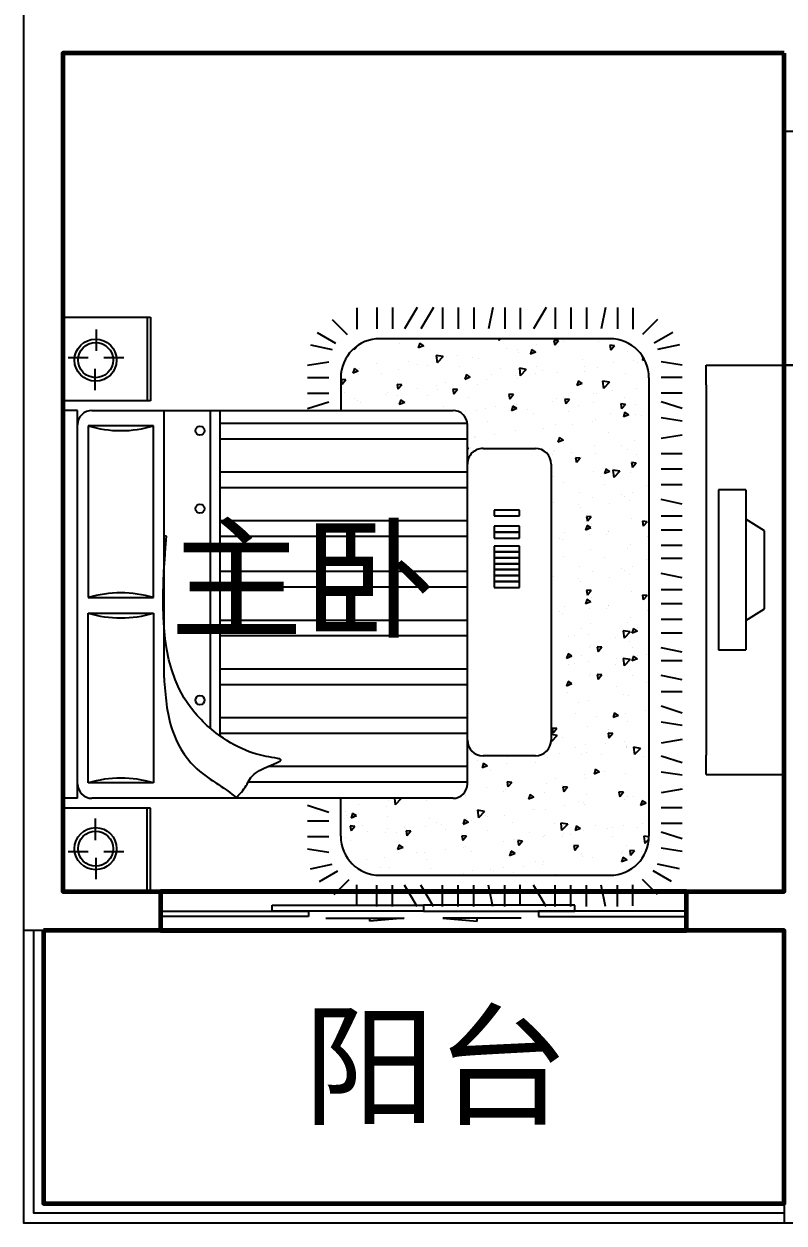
# Model space of a CAD drawing. Extents: x -542146 to -509546, y -936150 to -920950.
# Drawn here: x -542146 to -538246, y -936150 to -930000 of the extents above; entities that cross this region are included whole.
import ezdxf

# ---------------------------------------------------------------- set-up
doc = ezdxf.new("R2010")
doc.units = 0
doc.header["$LTSCALE"] = 1000
doc.header["$MEASUREMENT"] = 0
doc.linetypes.add('DASH', pattern=[0.35, 0.25, -0.1])
doc.layers.get('0').update_dxf_attribs({"linetype": 'CONTINUOUS'})
for name, color, linetype in [('FURN', 8, 'CONTINUOUS'), ('STAIR', 3, 'CONTINUOUS'), ('WALL', 2, 'CONTINUOUS'), ('WINDOW', 4, 'CONTINUOUS'), ('房间名称标注', 255, 'CONTINUOUS')]:
    doc.layers.add(name, color=color, linetype=linetype)
for name, color, linetype, lineweight in [('GT_卧室', 1, 'CONTINUOUS', 60), ('GT_门', 245, 'CONTINUOUS', 60), ('GT_阳台', 6, 'CONTINUOUS', 60)]:
    doc.layers.add(name, color=color, linetype=linetype, lineweight=lineweight)
doc.styles.add('-黑体', font='simhei.ttf', dxfattribs={"width": 0.8})

# ---------------------------------------------------------------- blocks, each defined once
blk = doc.blocks.new('A$C243B017E')
at = {"layer": 'FURN'}
for p, q in [((253.1, 3069.7), (253.1, 2960.6)), ((331.7, 3072.1), (331.7, 2963)), ((393.3, 3072.1), (416.1, 2963)), ((491.7, 3072.1), (491.7, 2963)), ((571.7, 3072.1), (571.7, 2963)), ((651.7, 3072.1), (651.7, 2963)), ((698, 3072.1), (763.5, 2963)), ((831.5, 3069.7), (831.5, 2960.6)), ((910.1, 3072.1), (910.1, 2963)), ((971.7, 3072.1), (994.5, 2963)), ((1070.1, 3072.1), (1070.1, 2963)), ((1150.1, 3072.1), (1150.1, 2963)), ((1230.1, 3072.1), (1230.1, 2963)), ((1276.4, 3072.1), (1341.8, 2963)), ((1360.6, 3072.1), (1426.1, 2963)), ((1487.2, 3072.1), (1487.2, 2963)), ((1567.2, 3072.1), (1567.2, 2963)), ((1670.4, 3069.7), (1670.4, 2960.6)), ((126.7, 3010.5), (203.8, 2933.4)), ((1787, 3010.5), (1709.9, 2933.4)), ((3178, 2995.8), (2728, 2995.8)), ((2728, 2995.8), (2728, 2567.5)), ((2746.5, 2995.8), (2746.5, 2567.5)), ((3178, 2567.5), (3178, 2995.8)), ((55.8, 2943.6), (150.3, 2889.1)), ((1552.4, 2912.1), (371.2, 2912.1)), ((650.4, 2906.4), (650.4, 2906.4)), ((863.9, 2897.4), (863.9, 2897.4)), ((1125.2, 2901), (1125.2, 2901)), ((1861.9, 2943.6), (1767.5, 2889.1)), ((3007.9, 2932.7), (3007.9, 2822.7)), ((15.2, 2879.9), (127.4, 2856)), ((283.4, 2833.2), (311.5, 2843.9)), ((283.4, 2833.2), (303.3, 2819.8)), ((303.3, 2819.7), (311.4, 2843.9)), ((712.1, 2842.8), (712.1, 2842.8)), ((715.3, 2855.7), (715.3, 2855.7)), ((752.2, 2840.3), (752.2, 2840.3)), ((815.4, 2868.9), (815.4, 2868.9)), ((919.8, 2872.8), (919.8, 2872.8)), ((966.9, 2888.8), (966.9, 2888.8)), ((985.5, 2880.4), (985.5, 2880.4)), ((1077.4, 2888.4), (1077.4, 2888.4)), ((1290.9, 2879.4), (1290.9, 2879.4)), ((1314.6, 2832.6), (1314.6, 2832.6)), ((1504.5, 2870.3), (1504.5, 2870.3)), ((1547.8, 2872.6), (1547.8, 2872.6)), ((1618.5, 2830.7), (1618.5, 2830.7)), ((1908.3, 2879.9), (1796.2, 2856)), ((0, 2789.5), (109.1, 2772.6)), ((211, 2789.3), (211, 2789.3)), ((246, 2786.9), (265.3, 2809.9)), ((246, 2786.9), (269.9, 2784.8)), ((269.9, 2784.8), (265.3, 2809.9)), ((304.7, 2789), (304.7, 2789)), ((311.1, 2802.5), (311.1, 2802.5)), ((462.6, 2822.5), (462.6, 2822.5)), ((510, 2817.2), (510, 2817.2)), ((518.9, 2800.3), (518.9, 2800.3)), ((532.9, 2761.8), (552.2, 2784.8)), ((556.8, 2759.7), (552.2, 2784.8)), ((858.3, 2801.2), (886.3, 2811.9)), ((858.3, 2801.2), (878.2, 2787.7)), ((878.2, 2787.7), (886.3, 2811.9)), ((1081.3, 2792.6), (1081.3, 2792.6)), ((1120.3, 2767.8), (1120.3, 2767.8)), ((1214.4, 2777.5), (1214.4, 2777.5)), ((1322.4, 2793.4), (1322.4, 2793.4)), ((1365.9, 2797.5), (1365.9, 2797.5)), ((1433.1, 2769.1), (1461.2, 2779.9)), ((1433.1, 2769.1), (1453, 2755.7)), ((1453, 2755.7), (1461.1, 2779.8)), ((1530.1, 2823.4), (1530.1, 2823.4)), ((1923.5, 2776.8), (1814.5, 2793.7)), ((2969, 2789.9), (2866.2, 2789.9)), ((3150.6, 2789.9), (3047.8, 2789.9)), ((0, 2726), (109.1, 2690.6)), ((171.2, 2715.4), (196.9, 2711.4)), ((171.2, 360), (171.2, 2712.1)), ((171.8, 2727.8), (192.5, 2749.4)), ((196.9, 2711.4), (192.5, 2749.3)), ((285.6, 2760.3), (285.6, 2760.3)), ((358.9, 2711), (358.9, 2711)), ((532.9, 2761.8), (556.8, 2759.7)), ((614.7, 2712.5), (614.7, 2712.5)), ((707.2, 2709.7), (707.2, 2709.7)), ((710.2, 2711.1), (710.2, 2711.1)), ((819.8, 2736.7), (839.1, 2759.7)), ((819.8, 2736.7), (843.8, 2734.6)), ((843.7, 2734.6), (839.1, 2759.6)), ((848, 2752.5), (848, 2752.5)), ((861.7, 2731.1), (861.7, 2731.1)), ((915, 2739.6), (915, 2739.6)), ((1106.7, 2711.6), (1126, 2734.6)), ((1106.7, 2711.6), (1130.7, 2709.5)), ((1114.3, 2764.3), (1114.3, 2764.3)), ((1130.6, 2709.5), (1126, 2734.5)), ((1393.7, 2686.5), (1412.9, 2709.5)), ((1417.5, 2684.4), (1412.9, 2709.4)), ((1700.6, 2732.7), (1700.6, 2732.7)), ((1730.6, 2718.4), (1730.6, 2718.4)), ((1752.4, 2712.1), (1752.4, 2517.5)), ((1923.5, 2713.2), (1814.5, 2713.2)), ((3013.5, 2621.5), (3013.5, 2731.5)), ((0, 2646), (109.1, 2646)), ((205.9, 2644.7), (205.9, 2644.7)), ((229.7, 2666.3), (229.7, 2666.3)), ((299.8, 2655.9), (299.8, 2655.9)), ((357.4, 2664.7), (357.4, 2664.7)), ((381.5, 2672.4), (381.5, 2672.4)), ((443.3, 2657.3), (443.3, 2657.3)), ((505.2, 2684.1), (505.2, 2684.1)), ((522.2, 2672.1), (550.2, 2682.9)), ((522.2, 2672.1), (542.1, 2658.7)), ((542.1, 2658.7), (550.2, 2682.9)), ((572.5, 2702), (572.5, 2702)), ((588.2, 2650.7), (619.4, 2683.2)), ((588.2, 2650.7), (623.8, 2645.2)), ((610, 2697.9), (610, 2697.9)), ((623.8, 2645.2), (619.4, 2683.1)), ((656.8, 2648.3), (656.8, 2648.3)), ((786, 2693), (786, 2693)), ((999.5, 2684), (999.5, 2684)), ((1097.1, 2640.1), (1125.1, 2650.9)), ((1116.9, 2626.6), (1125, 2650.8)), ((1213.1, 2675), (1213.1, 2675)), ((1234.1, 2652.6), (1234.1, 2652.6)), ((1317.5, 2660.3), (1317.5, 2660.3)), ((1393.7, 2686.5), (1417.6, 2684.4)), ((1426.6, 2665.9), (1426.6, 2665.9)), ((1467.3, 2692.6), (1467.3, 2692.6)), ((1513.3, 2673), (1513.3, 2673)), ((1525.3, 2690.3), (1525.3, 2690.3)), ((1613.4, 2686.1), (1613.4, 2686.1)), ((1640.1, 2656.9), (1640.1, 2656.9)), ((1680.6, 2661.4), (1699.8, 2684.4)), ((1680.6, 2661.4), (1704.5, 2659.3)), ((1704.4, 2659.3), (1699.8, 2684.3)), ((870.3, 2639.3), (870.3, 2639.3)), ((910.1, 2606.5), (910.1, 2606.5)), ((1000.8, 2612.5), (1000.8, 2612.5)), ((1009, 2606.6), (1009, 2606.6)), ((1015.1, 2584.5), (1046.3, 2617)), ((1015.1, 2584.5), (1050.7, 2579)), ((1050.7, 2578.9), (1046.3, 2616.9)), ((1083.9, 2630.2), (1083.9, 2630.2)), ((1097.1, 2640.1), (1117, 2626.7)), ((1109.2, 2619.7), (1109.2, 2619.7)), ((1115.5, 2634.7), (1115.5, 2634.7)), ((1260.7, 2639.7), (1260.7, 2639.7)), ((1297.4, 2621.2), (1297.4, 2621.2)), ((1510.9, 2612.2), (1510.9, 2612.2)), ((1671.9, 2608.1), (1699.9, 2618.8)), ((1671.9, 2608.1), (1691.8, 2594.7)), ((1691.8, 2594.6), (1699.9, 2618.8)), ((1724.5, 2603.2), (1724.5, 2603.2)), ((1725.8, 2585.3), (1725.8, 2585.3)), ((1923.5, 2633.2), (1814.5, 2633.2)), ((1923.5, 2553.2), (1814.5, 2588.6)), ((0, 2566), (109.1, 2566)), ((186.1, 2543.1), (214.1, 2553.9)), ((186.1, 2543.1), (206, 2529.7)), ((206, 2529.7), (214.1, 2553.8)), ((294.9, 2522.7), (294.9, 2522.7)), ((500.3, 2550.9), (500.3, 2550.9)), ((504.8, 2540.2), (504.8, 2540.2)), ((534.2, 2532.4), (534.2, 2532.4)), ((604.9, 2553.4), (604.9, 2553.4)), ((702.3, 2576.5), (702.3, 2576.5)), ((756.4, 2573.3), (756.4, 2573.3)), ((761, 2511.1), (789, 2521.8)), ((767.5, 2572.5), (767.5, 2572.5)), ((780.8, 2497.6), (788.9, 2521.8)), ((1312.7, 2527.1), (1312.7, 2527.1)), ((1442, 2518.3), (1473.2, 2550.8)), ((1477, 2517.5), (1473.2, 2550.7)), ((1508.2, 2528.4), (1508.2, 2528.4)), ((1520.4, 2557.1), (1520.4, 2557.1)), ((1659.7, 2548.3), (1659.7, 2548.3)), ((2728, 2567.5), (3178, 2567.5)), ((0, 2471.2), (109.1, 2489.1)), ((252.2, 2506.9), (252.2, 2506.9)), ((279.4, 2507.7), (279.4, 2507.7)), ((301, 2492.4), (301, 2492.4)), ((301.5, 2486), (320.8, 2509)), ((301.5, 2486), (325.4, 2483.9)), ((325.4, 2483.9), (320.8, 2509)), ((492.9, 2498.7), (492.9, 2498.7)), ((588.4, 2460.9), (607.7, 2483.9)), ((588.4, 2460.9), (612.4, 2458.8)), ((612.3, 2458.8), (607.7, 2483.9)), ((706.4, 2489.7), (706.4, 2489.7)), ((761, 2511.1), (780.9, 2497.7)), ((905.2, 2473.3), (905.2, 2473.3)), ((919.9, 2480.7), (919.9, 2480.7)), ((1004, 2462), (1004, 2462)), ((1110.6, 2501.5), (1110.6, 2501.5)), ((1176.5, 2517.5), (3029.1, 2517.5)), ((1442, 2518.3), (1447.2, 2517.5)), ((3103, 2517.5), (3103, 528.1)), ((3103, 2517.5), (3178, 2517.5)), ((3178, 2517.5), (3178, 528.1)), ((0, 2399.4), (109.1, 2382.5)), ((495.4, 2417.7), (495.4, 2417.7)), ((651.2, 2415.5), (651.2, 2415.5)), ((697.5, 2443.3), (697.5, 2443.3)), ((875.3, 2435.8), (894.6, 2458.8)), ((875.3, 2435.8), (899.3, 2433.7)), ((899.2, 2433.7), (894.6, 2458.8)), ((903.8, 2448.8), (903.8, 2448.8)), ((1102.6, 2443.5), (1102.6, 602.1)), ((1102.6, 2434.6), (2227.8, 2434.6)), ((2713.6, 2438.5), (3048.7, 2438.5)), ((2713.6, 1567.5), (2713.6, 2438.5)), ((3048.7, 2438.5), (3048.7, 1567.5)), ((290.1, 2389.6), (290.1, 2389.6)), ((399.6, 2382.4), (399.6, 2382.4)), ((424.9, 2382.1), (452.9, 2392.8)), ((424.9, 2382.1), (444.8, 2368.7)), ((444.7, 2368.6), (452.9, 2392.8)), ((499.7, 2395.6), (499.7, 2395.6)), ((900.4, 2340.2), (900.4, 2340.2)), ((984.3, 2373.9), (984.3, 2373.9)), ((999.7, 2350.1), (1027.7, 2360.8)), ((999.7, 2350.1), (1019.6, 2336.6)), ((1019.6, 2336.6), (1027.7, 2360.8)), ((1102.6, 2354.6), (2126.1, 2354.6)), ((0, 2335.9), (109.1, 2300.5)), ((201.5, 2303.3), (201.5, 2303.3)), ((214.4, 2261.1), (245.5, 2293.5)), ((249.9, 2255.5), (245.5, 2293.5)), ((415, 2294.3), (415, 2294.3)), ((490.6, 2284.6), (490.6, 2284.6)), ((517.7, 2293.8), (517.7, 2293.8)), ((628.5, 2285.3), (628.5, 2285.3)), ((692.6, 2310.2), (692.6, 2310.2)), ((751, 2333.8), (751, 2333.8)), ((753.3, 2299.2), (1022.6, 2299.2)), ((898.7, 2304.2), (898.7, 2304.2)), ((1050.2, 2324.2), (1050.2, 2324.2)), ((1080.1, 2286), (1080.1, 2286)), ((0, 2216.2), (109.1, 2234.1)), ((214.4, 2261.1), (249.9, 2255.5)), ((284.4, 2253.7), (284.4, 2253.7)), ((285.2, 2256.4), (285.2, 2256.4)), ((285.8, 2249.6), (285.8, 2249.6)), ((294.3, 2224.7), (294.3, 2224.7)), ((394.5, 2237.8), (394.5, 2237.8)), ((499.3, 2240.6), (499.3, 2240.6)), ((546, 2257.8), (546, 2257.8)), ((641.3, 2194.8), (672.4, 2227.3)), ((663.6, 2221), (673.5, 2224.8)), ((663.6, 2221), (673.3, 2214.6)), ((673.3, 2219.8), (672.4, 2227.3)), ((673.3, 802.8), (673.3, 2219.2)), ((357, 2185.2), (376.3, 2208.1)), ((357, 2185.2), (380.9, 2183.1)), ((380.9, 2183), (376.3, 2208.1)), ((380.3, 2165.9), (380.3, 2165.9)), ((613.6, 2206), (613.6, 2206)), ((641.3, 2194.8), (673.3, 2189.9)), ((643.9, 2160.1), (663.2, 2183)), ((643.9, 2160.1), (667.9, 2158)), ((667.8, 2157.9), (663.2, 2183)), ((1102.6, 2184.6), (2370.6, 2184.6)), ((2370.6, 2198.5), (2370.6, 528.1)), ((2420.6, 2160.7), (2420.6, 528.1)), ((0, 2144.5), (109.1, 2127.5)), ((280.3, 2123.3), (280.3, 2123.3)), ((327.6, 2092), (355.6, 2102.8)), ((327.6, 2092), (347.5, 2078.6)), ((347.4, 2078.6), (355.5, 2102.7)), ((440.7, 2100), (440.7, 2100)), ((485.7, 2151.4), (485.7, 2151.4)), ((1102.6, 2104.6), (2370.6, 2104.6)), ((0, 2080.9), (109.1, 2045.5)), ((189.1, 2066.9), (189.1, 2066.9)), ((289.3, 2080.1), (289.3, 2080.1)), ((335.4, 2091), (335.4, 2091)), ((548.9, 2082), (548.9, 2082)), ((0, 1971.5), (109.1, 1971.5)), ((275.5, 1990.1), (275.5, 1990.1)), ((299.8, 1985.9), (299.8, 1985.9)), ((480.8, 2018.3), (480.8, 2018.3)), ((533.1, 2025.9), (533.1, 2025.9)), ((588.1, 1975.5), (588.1, 1975.5)), ((0, 1909.9), (109.1, 1887.1)), ((184, 1922.3), (184, 1922.3)), ((335.5, 1942.2), (335.5, 1942.2)), ((412.5, 1884.3), (431.8, 1907.3)), ((436.4, 1882.1), (431.8, 1907.2)), ((566.3, 1931), (594.3, 1941.7)), ((566.3, 1931), (586.2, 1917.6)), ((586.2, 1917.5), (594.3, 1941.7)), ((1102.6, 1934.6), (2370.6, 1934.6)), ((257.5, 1886.6), (257.5, 1886.6)), ((270.6, 1856.9), (270.6, 1856.9)), ((412.5, 1884.3), (436.4, 1882.2)), ((471, 1877.6), (471, 1877.6)), ((476, 1885.1), (476, 1885.1)), ((1102.6, 1854.6), (2370.6, 1854.6)), ((2659.2, 1900.1), (2659.2, 528.1)), ((0, 1811.5), (109.1, 1811.5)), ((230.2, 1802), (258.2, 1812.7)), ((230.2, 1802), (250.1, 1788.5)), ((230.3, 1784.5), (230.3, 1784.5)), ((250.1, 1788.5), (258.2, 1812.7)), ((267.4, 1805.2), (298.6, 1837.7)), ((267.4, 1805.2), (303, 1799.7)), ((302.9, 1799.6), (298.5, 1837.6)), ((335.5, 1800.4), (335.5, 1800.4)), ((341.9, 1832.8), (341.9, 1832.8)), ((482.9, 1817.7), (482.9, 1817.7)), ((516.5, 1787.3), (516.5, 1787.3)), ((555.4, 1823.8), (555.4, 1823.8)), ((566.3, 1789.1), (594.3, 1799.8)), ((566.3, 1789.1), (586.2, 1775.7)), ((583, 1830.9), (583, 1830.9)), ((586.2, 1775.6), (594.3, 1799.8)), ((0, 1768), (109.1, 1745.2)), ((184, 1780.4), (184, 1780.4)), ((257.5, 1744.7), (257.5, 1744.7)), ((412.5, 1742.4), (431.8, 1765.4)), ((412.5, 1742.4), (436.4, 1740.3)), ((436.4, 1740.3), (431.8, 1765.3)), ((471, 1735.7), (471, 1735.7)), ((476, 1743.2), (476, 1743.2)), ((673.2, 1777.6), (673.2, 1777.6)), ((0, 1669.6), (109.1, 1669.6)), ((230.2, 1660.1), (258.2, 1670.8)), ((250.1, 1646.6), (258.2, 1670.8)), ((267.4, 1663.3), (298.6, 1695.8)), ((267.4, 1663.3), (303, 1657.8)), ((270.6, 1715), (270.6, 1715)), ((302.9, 1657.8), (298.5, 1695.7)), ((341.9, 1691), (341.9, 1691)), ((482.9, 1675.8), (482.9, 1675.8)), ((555.4, 1681.9), (555.4, 1681.9)), ((583, 1689), (583, 1689)), ((1102.6, 1684.6), (2370.6, 1684.6)), ((0, 1599.9), (109.1, 1599.9)), ((230.2, 1660.1), (250.1, 1646.6)), ((230.3, 1642.6), (230.3, 1642.6)), ((283.3, 1615.6), (283.3, 1615.6)), ((471.1, 1620.3), (471.1, 1620.3)), ((516.5, 1645.4), (516.5, 1645.4)), ((673.2, 1635.7), (673.2, 1635.7)), ((1102.6, 1604.6), (2370.6, 1604.6)), ((177.9, 1551.6), (177.9, 1551.6)), ((265.7, 1592.2), (265.7, 1592.2)), ((391.5, 1542.6), (391.5, 1542.6)), ((477.8, 1541.6), (477.8, 1541.6)), ((612.4, 1567.8), (612.4, 1567.8)), ((629.3, 1561.5), (629.3, 1561.5)), ((3048.7, 1567.5), (2713.6, 1567.5)), ((0, 1519.9), (109.1, 1519.9)), ((181.1, 1476.9), (200.4, 1499.9)), ((181.1, 1476.9), (205, 1474.8)), ((205, 1474.8), (200.4, 1499.8)), ((377.7, 1528.4), (377.7, 1528.4)), ((379.1, 1527.8), (379.1, 1527.8)), ((466.3, 1487.2), (466.3, 1487.2)), ((469, 1509.3), (497, 1520.1)), ((469, 1509.3), (488.9, 1495.9)), ((488.9, 1495.8), (497, 1520)), ((605, 1533.6), (605, 1533.6)), ((668.3, 1512.8), (668.3, 1512.8)), ((2713.6, 1488.1), (2713.6, 607.1)), ((3048.7, 1488.1), (2713.6, 1488.1)), ((3048.7, 607.1), (3048.7, 1488.1)), ((0, 1448.2), (109.1, 1448.2)), ((260.9, 1459), (260.9, 1459)), ((468, 1451.8), (487.3, 1474.8)), ((468, 1451.8), (491.9, 1449.7)), ((491.9, 1449.7), (487.3, 1474.7)), ((836.2, 1435.3), (836.2, 1405)), ((965.9, 1435.3), (836.2, 1435.3)), ((965.9, 1405), (965.9, 1435.3)), ((1102.6, 1434.6), (2370.6, 1434.6)), ((0, 1386.7), (109.1, 1363.8)), ((272.5, 1370.6), (272.5, 1370.6)), ((372.6, 1383.8), (372.6, 1383.8)), ((461.4, 1354), (461.4, 1354)), ((524.1, 1403.7), (524.1, 1403.7)), ((531.9, 1387.8), (531.9, 1387.8)), ((663.4, 1379.6), (663.4, 1379.6)), ((836.2, 1405), (836.2, 1374.8)), ((965.9, 1405), (836.2, 1405)), ((836.2, 1405), (965.9, 1405)), ((836.2, 1374.8), (836.2, 1344.5)), ((836.2, 1374.8), (965.9, 1374.8)), ((965.9, 1374.8), (836.2, 1374.8)), ((965.9, 1374.8), (965.9, 1405)), ((965.9, 1344.5), (965.9, 1374.8)), ((1102.6, 1354.6), (2370.6, 1354.6)), ((184.4, 1293.5), (184.4, 1293.5)), ((256, 1325.9), (256, 1325.9)), ((298.6, 1347.8), (298.6, 1347.8)), ((313.6, 1338.2), (313.6, 1338.2)), ((527.1, 1329.2), (527.1, 1329.2)), ((836.2, 1344.5), (836.2, 1314.2)), ((965.9, 1344.5), (836.2, 1344.5)), ((836.2, 1344.5), (965.9, 1344.5)), ((836.2, 1314.2), (836.2, 1283.9)), ((965.9, 1314.2), (836.2, 1314.2)), ((836.2, 1314.2), (965.9, 1314.2)), ((965.9, 1314.2), (965.9, 1344.5)), ((965.9, 1283.9), (965.9, 1314.2)), ((0, 1288.2), (109.1, 1288.2)), ((283.3, 1237.2), (283.3, 1237.2)), ((397.9, 1284.5), (397.9, 1284.5)), ((471.1, 1241.9), (471.1, 1241.9)), ((611.4, 1275.5), (611.4, 1275.5)), ((671.5, 1279.2), (671.5, 1279.2)), ((836.2, 1283.9), (836.2, 1253.6)), ((965.9, 1283.9), (836.2, 1283.9)), ((836.2, 1283.9), (965.9, 1283.9)), ((836.2, 1253.6), (836.2, 1223.4)), ((965.9, 1253.6), (836.2, 1253.6)), ((836.2, 1253.6), (965.9, 1253.6)), ((965.9, 1253.6), (965.9, 1283.9)), ((965.9, 1223.4), (965.9, 1253.6)), ((0, 1221.5), (109.1, 1221.5)), ((177.9, 1173.3), (177.9, 1173.3)), ((265.7, 1213.8), (265.7, 1213.8)), ((612.4, 1189.4), (612.4, 1189.4)), ((629.3, 1183.1), (629.3, 1183.1)), ((836.2, 1223.4), (965.9, 1223.4)), ((836.2, 1182.9), (836.2, 1152.6)), ((965.9, 1182.9), (836.2, 1182.9)), ((965.9, 1152.6), (965.9, 1182.9)), ((1102.6, 1174.6), (2370.6, 1174.6)), ((2647.2, 1172.1), (2659.2, 1171.5)), ((0, 1141.5), (109.1, 1141.5)), ((181.1, 1098.5), (200.4, 1121.5)), ((205, 1096.4), (200.4, 1121.4)), ((377.7, 1150), (377.7, 1150)), ((379.1, 1149.4), (379.1, 1149.4)), ((391.5, 1164.2), (391.5, 1164.2)), ((466.3, 1108.8), (466.3, 1108.8)), ((469, 1130.9), (497, 1141.7)), ((469, 1130.9), (488.9, 1117.5)), ((477.8, 1163.2), (477.8, 1163.2)), ((488.9, 1117.5), (497, 1141.6)), ((605, 1155.2), (605, 1155.2)), ((668.3, 1134.4), (668.3, 1134.4)), ((836.2, 1152.6), (836.2, 1122.3)), ((836.2, 1152.6), (965.9, 1152.6)), ((965.9, 1152.6), (836.2, 1152.6)), ((836.2, 1122.3), (965.9, 1122.3)), ((965.9, 1122.3), (965.9, 1152.6)), ((0, 1069.8), (109.1, 1069.8)), ((181.1, 1098.5), (205, 1096.4)), ((260.9, 1080.6), (260.9, 1080.6)), ((468, 1073.4), (487.3, 1096.4)), ((468, 1073.4), (491.9, 1071.3)), ((491.9, 1071.3), (487.3, 1096.3)), ((836.2, 1069.4), (836.2, 1039.1)), ((965.9, 1069.4), (836.2, 1069.4)), ((965.9, 1039.1), (965.9, 1069.4)), ((1102.6, 1094.6), (2370.6, 1094.6)), ((0, 1008.3), (109.1, 985.4)), ((272.5, 992.2), (272.5, 992.2)), ((372.6, 1005.4), (372.6, 1005.4)), ((524.1, 1025.3), (524.1, 1025.3)), ((531.9, 1009.4), (531.9, 1009.4)), ((663.4, 1001.2), (663.4, 1001.2)), ((836.2, 1039.1), (965.9, 1039.1)), ((256, 947.5), (256, 947.5)), ((298.6, 969.4), (298.6, 969.4)), ((313.6, 959.8), (313.6, 959.8)), ((461.4, 975.6), (461.4, 975.6)), ((527.1, 950.8), (527.1, 950.8)), ((1102.6, 924.6), (2370.6, 924.6)), ((0, 909.8), (109.1, 909.8)), ((184.4, 915.1), (184.4, 915.1)), ((320.4, 839.3), (351.6, 871.8)), ((356, 833.8), (351.6, 871.8)), ((397.9, 906.1), (397.9, 906.1)), ((418.9, 867.6), (418.9, 867.6)), ((611.4, 897.1), (611.4, 897.1)), ((658.6, 868.1), (658.6, 868.1)), ((671.5, 900.8), (671.5, 900.8)), ((0, 829.8), (109.1, 829.8)), ((236.6, 797.6), (255.9, 820.6)), ((251.2, 814.3), (251.2, 814.3)), ((260.5, 795.5), (255.9, 820.6)), ((267.4, 847.6), (267.4, 847.6)), ((320.4, 839.3), (356, 833.8)), ((371.7, 840.9), (399.7, 851.6)), ((371.7, 840.9), (391.6, 827.4)), ((391.5, 827.4), (399.6, 851.6)), ((456.5, 842.5), (456.5, 842.5)), ((1102.6, 844.6), (2370.6, 844.6)), ((0, 749.8), (109.1, 749.8)), ((234, 756.5), (234, 756.5)), ((236.6, 797.6), (260.5, 795.5)), ((447.5, 747.5), (447.5, 747.5)), ((515.4, 770.7), (515.4, 770.7)), ((523.5, 772.5), (542.8, 795.5)), ((523.5, 772.5), (547.4, 770.4)), ((547.4, 770.4), (542.8, 795.5)), ((566.2, 743.1), (566.2, 743.1)), ((661, 738.5), (661, 738.5)), ((666.4, 756.3), (666.4, 756.3)), ((246.3, 681.2), (246.3, 681.2)), ((282.1, 730.7), (282.1, 730.7)), ((313.6, 709.8), (313.6, 709.8)), ((451.7, 709.3), (451.7, 709.3)), ((610.4, 679.8), (638.4, 690.6)), ((610.4, 679.8), (630.3, 666.4)), ((611.2, 682.9), (611.2, 682.9)), ((630.3, 666.3), (638.4, 690.5)), ((653.7, 734.9), (653.7, 734.9)), ((1022.6, 722.8), (753.3, 722.8)), ((1088.1, 720.4), (1088.1, 720.4)), ((1097.3, 722.3), (1102.6, 728.5)), ((1097.3, 722.3), (1102.6, 721.9)), ((0, 654.1), (109.1, 672.1)), ((377.9, 642.9), (377.9, 642.9)), ((712.6, 618.4), (712.6, 618.4)), ((856.6, 631.8), (856.6, 631.8)), ((965.3, 651.7), (965.3, 651.7)), ((1062, 659.9), (1062, 659.9)), ((1065.4, 664.9), (1065.4, 664.9)), ((1102.6, 674.6), (2370.6, 674.6)), ((0, 582.4), (109.1, 565.5)), ((274.3, 550.8), (302.3, 561.5)), ((294.2, 537.3), (302.3, 561.5)), ((446.8, 576.2), (446.8, 576.2)), ((461, 585.3), (461, 585.3)), ((561.2, 598.5), (561.2, 598.5)), ((648.8, 601.8), (648.8, 601.8)), ((997.2, 583), (997.2, 583)), ((1103, 594.6), (2370.6, 594.6)), ((2713.6, 607.1), (3048.7, 607.1)), ((0, 518.8), (109.1, 483.5)), ((208.4, 552), (208.4, 552)), ((240.4, 498.4), (240.4, 498.4)), ((241.4, 548), (241.4, 548)), ((274.3, 550.8), (294.2, 537.4)), ((292.1, 496.8), (311.4, 519.7)), ((292.1, 496.8), (316, 494.7)), ((316, 494.6), (311.4, 519.7)), ((369.6, 543.1), (369.6, 543.1)), ((530.7, 502.9), (530.7, 502.9)), ((579, 471.7), (598.3, 494.6)), ((583.2, 534.1), (583.2, 534.1)), ((602.9, 469.5), (598.3, 494.6)), ((764, 542.9), (764, 542.9)), ((796.7, 525), (796.7, 525)), ((849.2, 518.8), (877.2, 529.5)), ((849.2, 518.8), (869.1, 505.3)), ((851.7, 498.6), (851.7, 498.6)), ((860, 493.9), (860, 493.9)), ((869.1, 505.3), (877.2, 529.5)), ((960.2, 507.1), (960.2, 507.1)), ((1010.2, 516), (1010.2, 516)), ((1057.1, 526.8), (1057.1, 526.8)), ((1111.7, 527.1), (1111.7, 527.1)), ((3029.1, 528.1), (1176.5, 528.1)), ((1223.7, 507), (1223.7, 507)), ((1424, 486.7), (1452.1, 497.5)), ((1437.3, 498), (1437.3, 498)), ((1443.9, 473.3), (1452, 497.4)), ((1752.4, 360), (1752.4, 528.1)), ((1923.5, 518.8), (1814.5, 483.5)), ((3103, 528.1), (3178, 528.1)), ((0, 438.8), (109.1, 438.8)), ((297.4, 462.9), (297.4, 462.9)), ((441.9, 443), (441.9, 443)), ((454, 489.4), (454, 489.4)), ((455.9, 440.7), (455.9, 440.7)), ((579, 471.7), (602.9, 469.6)), ((607.4, 460.7), (607.4, 460.7)), ((644, 468.6), (644, 468.6)), ((667.5, 480.3), (667.5, 480.3)), ((865.9, 446.5), (885.2, 469.5)), ((865.9, 446.5), (889.9, 444.5)), ((881, 471.3), (881, 471.3)), ((889.8, 444.4), (885.2, 469.5)), ((1094.6, 462.3), (1094.6, 462.3)), ((1152.8, 421.4), (1172.1, 444.4)), ((1176.7, 419.3), (1172.1, 444.4)), ((1308.1, 453.3), (1308.1, 453.3)), ((1424, 486.7), (1443.9, 473.3)), ((1462, 449.2), (1462, 449.2)), ((1510.7, 435.7), (1510.7, 435.7)), ((1521.6, 444.3), (1521.6, 444.3)), ((1650.8, 489), (1650.8, 489)), ((1667.4, 477.4), (1667.4, 477.4)), ((1680.6, 464.4), (1680.6, 464.4)), ((1735.1, 435.2), (1735.1, 435.2)), ((1923.5, 438.8), (1814.5, 438.8)), ((2728, 478.1), (3178, 478.1)), ((2728, 49.8), (2728, 478.1)), ((2746.5, 49.8), (2746.5, 478.1)), ((3178, 478.1), (3178, 49.8)), ((236.6, 414.8), (236.6, 414.8)), ((355.8, 427.5), (355.8, 427.5)), ((373.5, 383.5), (404.6, 416)), ((373.5, 383.5), (409, 378)), ((409, 377.9), (404.6, 415.9)), ((513.1, 389.8), (541.1, 400.5)), ((513.1, 389.8), (533, 376.3)), ((533, 376.3), (541.1, 400.5)), ((1006.4, 369.3), (1006.4, 369.3)), ((1052.2, 393.6), (1052.2, 393.6)), ((1152.8, 421.4), (1176.8, 419.4)), ((1214, 384.4), (1214, 384.4)), ((1254.3, 419.2), (1254.3, 419.2)), ((1259.1, 402.5), (1259.1, 402.5)), ((1359.2, 415.7), (1359.2, 415.7)), ((1439.8, 396.3), (1459, 419.3)), ((1439.8, 396.3), (1463.7, 394.3)), ((1447.3, 424.4), (1447.3, 424.4)), ((1463.6, 394.2), (1459, 419.3)), ((1726.7, 371.2), (1745.9, 394.2)), ((1726.7, 371.2), (1750.6, 369.2)), ((1750.5, 369.1), (1745.9, 394.2)), ((3013.5, 424.1), (3013.5, 314.1)), ((0, 358.8), (109.1, 358.8)), ((290, 339.8), (290, 339.8)), ((437.1, 309.8), (437.1, 309.8)), ((503.6, 330.7), (503.6, 330.7)), ((639.1, 335.5), (639.1, 335.5)), ((717.1, 321.7), (717.1, 321.7)), ((754.8, 336.2), (754.8, 336.2)), ((800.4, 317.3), (831.5, 349.7)), ((800.4, 317.3), (835.9, 311.8)), ((835.9, 311.7), (831.5, 349.7)), ((846.9, 365.4), (846.9, 365.4)), ((854.9, 349.3), (854.9, 349.3)), ((930.6, 312.7), (930.6, 312.7)), ((980.7, 344.3), (980.7, 344.3)), ((1088, 357.7), (1116, 368.5)), ((1088, 357.7), (1107.9, 344.3)), ((1107.8, 344.3), (1115.9, 368.4)), ((1457.2, 316), (1457.2, 316)), ((1543.1, 336.6), (1543.1, 336.6)), ((1658.1, 311.2), (1658.1, 311.2)), ((1662.6, 344.2), (1662.6, 344.2)), ((1662.8, 325.7), (1690.8, 336.4)), ((1662.8, 325.7), (1682.7, 312.3)), ((1682.7, 312.2), (1690.8, 336.4)), ((1923.5, 358.8), (1814.5, 358.8)), ((0, 295.2), (109.1, 278.3)), ((194, 267.2), (205, 271.5)), ((200, 256.5), (205, 271.4)), ((231.7, 281.7), (231.7, 281.7)), ((250.6, 269.8), (250.6, 269.8)), ((350.7, 283), (350.7, 283)), ((502.2, 302.9), (502.2, 302.9)), ((514.2, 264.2), (514.2, 264.2)), ((747.5, 304.3), (747.5, 304.3)), ((1047.4, 260.5), (1047.4, 260.5)), ((1076.6, 256.5), (1076.6, 256.5)), ((1144.2, 303.7), (1144.2, 303.7)), ((1227.3, 251.1), (1258.4, 283.5)), ((1227.3, 251.1), (1262.8, 245.6)), ((1249.4, 286.1), (1249.4, 286.1)), ((1254, 258), (1254, 258)), ((1262.8, 245.5), (1258.4, 283.5)), ((1309.9, 296.5), (1309.9, 296.5)), ((1357.7, 294.7), (1357.7, 294.7)), ((1405.5, 277.9), (1405.5, 277.9)), ((1571.2, 285.6), (1571.2, 285.6)), ((1923.5, 295.2), (1814.5, 278.3)), ((2969, 255.7), (2866.2, 255.7)), ((3150.6, 255.7), (3047.8, 255.7)), ((15.2, 192.1), (127.4, 216)), ((280.9, 224.2), (280.9, 224.2)), ((347.6, 195.9), (366.9, 218.9)), ((347.6, 195.9), (371.5, 193.8)), ((371.5, 193.7), (366.9, 218.8)), ((634.3, 202.3), (634.3, 202.3)), ((634.5, 170.8), (653.8, 193.8)), ((658.4, 168.6), (653.8, 193.7)), ((749.7, 191.6), (749.7, 191.6)), ((751.9, 228.7), (779.9, 239.5)), ((751.9, 228.7), (771.8, 215.3)), ((771.7, 215.2), (779.8, 239.4)), ((842, 232.3), (842, 232.3)), ((843.3, 216.4), (843.3, 216.4)), ((901.2, 211.5), (901.2, 211.5)), ((1153.8, 244.8), (1153.8, 244.8)), ((1326.7, 196.7), (1354.7, 207.4)), ((1326.7, 196.7), (1346.6, 183.2)), ((1346.6, 183.2), (1354.7, 207.4)), ((1657.7, 211.1), (1657.7, 211.1)), ((1661.1, 192.1), (1685.3, 217.3)), ((1686, 211.1), (1685.3, 217.3)), ((1908.3, 192.1), (1796.2, 216)), ((3007.9, 112.9), (3007.9, 222.9)), ((49.3, 128.4), (143.8, 182.9)), ((126.7, 61.5), (203.8, 138.7)), ((371.2, 160), (1552.4, 160)), ((432.2, 176.7), (432.2, 176.7)), ((610, 176.4), (610, 176.4)), ((634.5, 170.8), (658.4, 168.7)), ((649.6, 178.4), (649.6, 178.4)), ((933.4, 160), (940.7, 168.7)), ((942.3, 160), (940.7, 168.6)), ((1452.3, 182.9), (1452.3, 182.9)), ((1796.8, 61.5), (1719.7, 138.7)), ((1874.2, 128.4), (1779.8, 182.9)), ((253.1, 2.4), (253.1, 111.4)), ((331.7, 0), (331.7, 109.1)), ((393.3, 0), (416.1, 109.1)), ((491.7, 0), (491.7, 109.1)), ((571.7, 0), (571.7, 109.1)), ((651.7, 0), (651.7, 109.1)), ((698, 0), (763.5, 109.1)), ((831.5, 2.4), (831.5, 111.4)), ((910.1, 0), (910.1, 109.1)), ((971.7, 0), (994.5, 109.1)), ((1070.1, 0), (1070.1, 109.1)), ((1150.1, 0), (1150.1, 109.1)), ((1230.1, 0), (1230.1, 109.1)), ((1276.4, 0), (1341.8, 109.1)), ((1360.6, 0), (1426.1, 109.1)), ((1487.2, 0), (1487.2, 109.1)), ((1567.2, 0), (1567.2, 109.1)), ((1670.4, 2.4), (1670.4, 111.4)), ((3178, 49.8), (2728, 49.8))]:
    blk.add_line(p, q, dxfattribs=at)
for centre, radius in [((3010.7, 2775.7), 108), ((3010.7, 2775.7), 90), ((2474.9, 2014.1), 23.3), ((2474.9, 1031.5), 23.3), ((2474.9, 631.8), 23.3), ((3010.7, 269.9), 108), ((3010.7, 269.9), 90)]:
    blk.add_circle(centre, radius, dxfattribs=at)
for centre, radius, start, end in [((371.2, 2712.1), 200, 90, 180), ((1552.4, 2712.1), 200, 0, 90), ((1176.5, 2443.5), 74, 90, 180), ((3029.1, 2443.5), 74, 0, 90), ((2881.1, 2995.8), 581.9, 253.26146, 286.73854), ((753.3, 2219.2), 80, 90, 180), ((1022.6, 2219.2), 80, 0, 90), ((2881.1, 1010.2), 581.9, 73.26146, 106.73854), ((2881.1, 2045.4), 581.9, 253.26146, 286.73854), ((753.3, 802.8), 80, 180, 270), ((1022.6, 802.8), 80, 270, 0), ((2881.1, 49.8), 581.9, 73.26146, 106.73854), ((1176.5, 602.1), 74, 180, 270), ((3029.1, 602.1), 74, 270, 0), ((371.2, 360), 200, 180, 270), ((1552.4, 360), 200, 270, 0)]:
    blk.add_arc(centre, radius, start, end, dxfattribs=at)
for points, knots in [([(2291.2, 2517.5), (2271.6, 2496.3), (2233.2, 2454.8), (2202.2, 2366.9), (2014.9, 2322.2), (2125.9, 2305.4), (2218.7, 2286.2), (2378.9, 2204.5), (2702.4, 1901.7), (2671.6, 1494), (2647.2, 1172.1)], [0, 0, 0, 0, 84.038361, 164.136965, 308.288746, 334.147015, 448.557912, 618.627879, 854.335658, 1737.99154, 1737.99154, 1737.99154, 1737.99154]), ([(2659.2, 1900.1), (2652.9, 1990.3), (2641.5, 2154.4), (2506.2, 2388.2), (2351.5, 2457.7), (2284.9, 2517.5)], [0, 0, 0, 0, 262.825247, 478.358586, 748.848727, 748.848727, 748.848727, 748.848727])]:
    blk.add_open_spline(points, degree=3, knots=knots, dxfattribs=at)
blk = doc.blocks.new('A$C6C0740DD')
at = {"layer": 'FURN'}
for p, q in [((100, 2300), (500, 2300)), ((100, 2300), (100, 2200)), ((500, 2300), (500, 200)), ((100, 300), (100, 2200)), ((164, 1660), (304, 1660)), ((164, 840), (164, 1660)), ((304, 840), (304, 1660)), ((304, 1510), (400, 1450)), ((400, 1450), (400, 1050)), ((400, 1050), (304, 990)), ((304, 840), (164, 840)), ((100, 300), (100, 200)), ((100, 200), (500, 200))]:
    blk.add_line(p, q, dxfattribs=at)
blk = doc.blocks.new('A$C39C96226')
at = {"layer": 'FURN'}
blk.add_blockref('A$C6C0740DD', (0, 0), dxfattribs=at)
blk = doc.blocks.new('A$C0AD63448')
at = {"layer": 'FURN'}
blk.add_blockref('A$C39C96226', (0, 0), dxfattribs=at)
blk = doc.blocks.new('A$C4E0A414D')
at = {"layer": 'FURN', "xscale": -1}
blk.add_blockref('A$C0AD63448', (500, 0), dxfattribs=at)
blk = doc.blocks.new('$DorLib2D$00000138')
at = {"color": 0, "linetype": 'Continuous'}
for p, q in [((-0.2875, 0), (-0.2875, 0.1538)), ((-0.2875, 0.1538), (0, 0.1538)), ((0, 0.1538), (0, 0)), ((0.2875, 0.1538), (0, 0.1538)), ((0.2875, 0), (0.2875, 0.1538)), ((-0.5, -0.1399), (-0.5, 0)), ((-0.5, 0), (-0.2187, 0)), ((0, 0), (-0.2875, 0)), ((-0.2187, 0), (-0.2187, -0.1399)), ((0, 0), (0.2875, 0)), ((0.2187, 0), (0.2187, -0.1399)), ((0.5, 0), (0.2187, 0)), ((0.5, 0), (0.5, -0.1946)), ((0.5, -0.1399), (0.5, 0)), ((-0.2187, -0.1399), (-0.5, -0.1399)), ((0.2187, -0.1399), (0.5, -0.1399)), ((-0.1857, -0.186), (-0.037, -0.186)), ((-0.037, -0.186), (-0.1019, -0.2583)), ((-0.1019, -0.2583), (-0.1019, -0.186)), ((0.1857, -0.186), (0.037, -0.186)), ((0.037, -0.186), (0.1019, -0.2583)), ((0.1019, -0.2583), (0.1019, -0.186))]:
    blk.add_line(p, q, dxfattribs=at)

msp = doc.modelspace()

# ---------------------------------------------------------------- linework, layer by layer
at = {"layer": 'GT_卧室'}
msp.add_lwpolyline([(-538246.2, -930150.3), (-541946.2, -930150.3), (-541946.2, -934450.3), (-538246.2, -934450.3), (-538246.2, -930150.3)], dxfattribs=at)
at = {"layer": 'GT_门'}
msp.add_lwpolyline([(-541446.2, -934450.3), (-541446.2, -934650.3), (-538746.2, -934650.3), (-538746.2, -934450.3), (-541446.2, -934450.3)], dxfattribs=at)
at = {"layer": 'GT_阳台'}
msp.add_lwpolyline([(-542046.2, -934650.3), (-542046.2, -936050.3), (-538246.2, -936050.3), (-538246.2, -934650.3), (-542046.2, -934650.3)], dxfattribs=at)
at = {"layer": 'STAIR'}
for points in [[(-538246.2, -936150.3), (-542146.2, -936150.3), (-542146.2, -934650.3)], [(-538246.2, -936100.3), (-542096.2, -936100.3), (-542096.2, -934650.3)], [(-538246.2, -936050.3), (-542046.2, -936050.3), (-542046.2, -934650.3)]]:
    msp.add_lwpolyline(points, dxfattribs=at)
at = {"layer": 'WALL'}
for p, q in [((-542146.2, -930050.3), (-542146.2, -924950.3)), ((-542146.2, -934650.3), (-542146.2, -930050.3)), ((-541946.2, -930150.3), (-538246.2, -930150.3)), ((-541946.2, -934450.3), (-541946.2, -930150.3)), ((-538246.2, -930550.3), (-538246.2, -930150.3)), ((-538246.2, -931850.3), (-538246.2, -931750.3)), ((-538246.2, -931750.3), (-538046.2, -931750.3)), ((-538246.2, -931850.3), (-538246.2, -933050.3)), ((-538246.2, -933050.3), (-538246.2, -934450.3)), ((-541946.2, -934450.3), (-541446.2, -934450.3)), ((-541446.2, -934450.3), (-541446.2, -934650.3)), ((-538746.2, -934650.3), (-538746.2, -934450.3)), ((-538746.2, -934450.3), (-538246.2, -934450.3)), ((-541446.2, -934650.3), (-542146.2, -934650.3)), ((-538246.2, -934650.3), (-538746.2, -934650.3)), ((-538246.2, -934650.3), (-538246.2, -936150.3)), ((-537846.2, -936150.3), (-538246.2, -936150.3))]:
    msp.add_line(p, q, dxfattribs=at)
at = {"layer": 'WINDOW', "linetype": 'DASH'}
for p, q in [((-538246.2, -930550.3), (-538046.2, -930550.3)), ((-538046.2, -931750.3), (-538246.2, -931750.3))]:
    msp.add_line(p, q, dxfattribs=at)

# ---------------------------------------------------------------- block references
at = {"layer": 'FURN', "rotation": 180}
for name, p in [('A$C243B017E', (-538768.1, -931454.5)), ('A$C4E0A414D', (-538246.2, -931550.3))]:
    msp.add_blockref(name, p, dxfattribs=at)
at = {"layer": 'WINDOW', "xscale": -2700, "yscale": 200, "zscale": 2700, "rotation": 359.9999999999976}
msp.add_blockref('$DorLib2D$00000138', (-540096.2, -934550.3), dxfattribs=at)

# ---------------------------------------------------------------- texts
at = {"layer": '房间名称标注', "style": '-黑体'}
for s, p in [('主卧', (-541397.5, -933097)), ('阳台', (-540713.5, -935593.7))]:
    msp.add_text(s, height=500, dxfattribs=at).set_placement(p)

doc.saveas('drawing.dxf')
